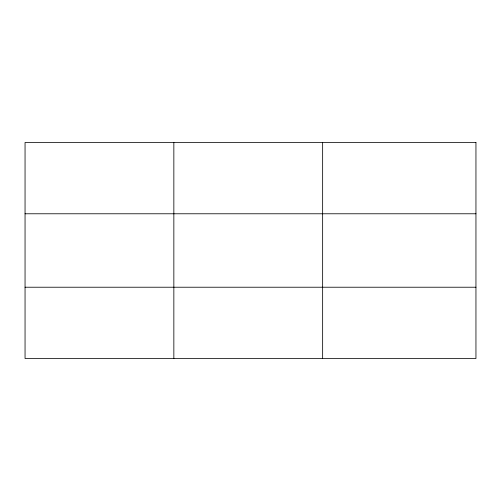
<?xml version="1.0" encoding="UTF-8"?>
<svg xmlns="http://www.w3.org/2000/svg" width="501" height="501" viewBox="0 0 501 501"><rect width="100%" height="100%" fill="white"/><g stroke="black" fill="none" stroke-linecap="round" stroke-linejoin="round"><path stroke-width="0.75" d="M173.847 142.484L173.847 358.516M322.644 142.484L322.644 358.516M25.05 213.777L475.95 213.777M25.05 287.223L475.95 287.223M475.95 142.484L475.95 358.516L25.05 358.516L25.05 142.484L475.95 142.484"/></g></svg>
